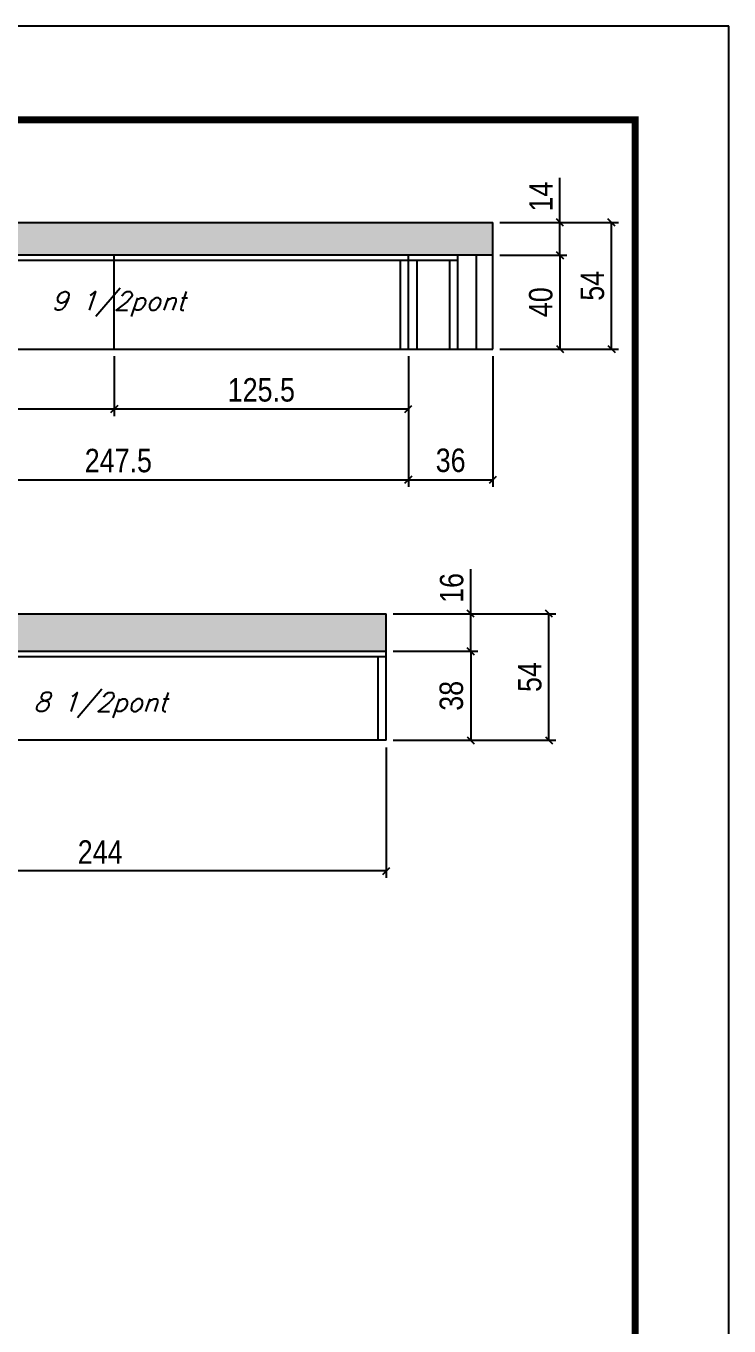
# Model space of a CAD drawing. Extents: x 2603 to 22413, y 1253 to 30260.
# Drawn here: x 3788 to 4088, y 13235 to 13789 of the extents above; entities that cross this region are included whole.
import ezdxf

# ---------------------------------------------------------------- set-up
doc = ezdxf.new("R2010")
doc.units = 0
doc.linetypes.add('DASHED', pattern=[0.75, 0.5, -0.25])
for name, color, linetype in [('COTA', 241, 'Continuous'), ('Painéis', 200, 'Continuous'), ('SARR_2.2x7', 40, 'Continuous'), ('SARR_3.5x7', 81, 'Continuous'), ('texto', 7, 'Continuous')]:
    doc.layers.add(name, color=color, linetype=linetype)
doc.layers.add('Folhas', color=255, linetype='Continuous', lineweight=9)
doc.layers.add('SARRAFO DE PRESSAO', color=251, linetype='DASHED', lineweight=9)
doc.layers.add('Laje_Perimetro', color=7, linetype='Continuous', plot=False)
doc.styles.add('COTA TECNICA', font='techl___.ttf', dxfattribs={"height": 10})
doc.styles.add('Romans', font='romans.shx')
doc.dimstyles.new('PAINEL', dxfattribs={"dimtxt": 10, "dimasz": 3, "dimexe": 3, "dimexo": 3, "dimgap": 3, "dimtad": 1, "dimdec": 1, "dimzin": 12, "dimdsep": 46, "dimtxsty": 'COTA TECNICA', "dimblk1": 'OBLIQUE', "dimblk2": 'OBLIQUE', "dimsah": 1, "dimcen": 0.9, "dimclrd": 4, "dimclre": 4, "dimclrt": 240, "dimadec": 1, "dimazin": 3, "dimtfac": 1, "dimtdec": 1, "dimtmove": 0, "dimatfit": 3, "dimfxl": 1, "dimtolj": 1, "dimtzin": 12, "dimarcsym": 0})

# ---------------------------------------------------------------- blocks, each defined once
blk = doc.blocks.new('9999999999')
at = {"layer": 'Folhas'}
blk.add_lwpolyline([(98138.98, 34190.21), (99623.98, 34190.21), (99623.98, 35240.21), (98138.98, 35240.21)], close=True, dxfattribs=at)
at = {"layer": 'Folhas', "color": 30, "const_width": 3}
blk.add_lwpolyline([(98213.98, 34230.21), (99583.98, 34230.21), (99583.98, 35200.21), (98213.98, 35200.21)], close=True, dxfattribs=at)
blk = doc.blocks.new('_Oblique')
at = {"color": 0, "linetype": 'ByBlock', "lineweight": -2}
blk.add_line((-0.5, -0.5), (0.5, 0.5), dxfattribs=at)
blk = doc.blocks.new('*D1766')
at = {"layer": 'COTA', "color": 4, "linetype": 'ByBlock', "lineweight": -2, "transparency": 16777216}
for p, q in [((3703.75, 13648.29), (3703.75, 13592.56)), ((3951.25, 13648.29), (3951.25, 13592.56)), ((3703.75, 13595.56), (3951.25, 13595.56))]:
    blk.add_line(p, q, dxfattribs=at)
at = {"layer": 'Defpoints', "color": 0, "linetype": 'ByBlock', "transparency": 16777216}
for p in [(3703.75, 13651.29), (3951.25, 13651.29), (3951.25, 13595.56)]:
    blk.add_point(p, dxfattribs=at)
at = {"layer": 'COTA', "color": 4, "linetype": 'ByBlock', "lineweight": -2, "transparency": 16777216, "xscale": 3, "yscale": 3, "zscale": 3, "rotation": 180}
blk.add_blockref('_Oblique', (3703.75, 13595.56), dxfattribs=at)
at = {"layer": 'COTA', "color": 4, "linetype": 'ByBlock', "lineweight": -2, "transparency": 16777216, "xscale": 3, "yscale": 3, "zscale": 3}
blk.add_blockref('_Oblique', (3951.25, 13595.56), dxfattribs=at)
at = {"layer": 'COTA', "color": 240, "linetype": 'ByBlock', "transparency": 16777216, "insert": (3827.5, 13603.67), "char_height": 10, "attachment_point": 5, "style": 'COTA TECNICA'}
blk.add_mtext('\\A1;247.5', dxfattribs=at)
blk = doc.blocks.new('*D1767')
at = {"layer": 'COTA', "color": 4, "linetype": 'ByBlock', "lineweight": -2, "transparency": 16777216}
for p, q in [((3703.75, 13648.29), (3703.75, 13622.73)), ((3825.75, 13648.29), (3825.75, 13622.73)), ((3703.75, 13625.73), (3825.75, 13625.73))]:
    blk.add_line(p, q, dxfattribs=at)
at = {"layer": 'Defpoints', "color": 0, "linetype": 'ByBlock', "transparency": 16777216}
for p in [(3703.75, 13651.29), (3825.75, 13651.29), (3825.75, 13625.73)]:
    blk.add_point(p, dxfattribs=at)
at = {"layer": 'COTA', "color": 4, "linetype": 'ByBlock', "lineweight": -2, "transparency": 16777216, "xscale": 3, "yscale": 3, "zscale": 3, "rotation": 180}
blk.add_blockref('_Oblique', (3703.75, 13625.73), dxfattribs=at)
at = {"layer": 'COTA', "color": 4, "linetype": 'ByBlock', "lineweight": -2, "transparency": 16777216, "xscale": 3, "yscale": 3, "zscale": 3}
blk.add_blockref('_Oblique', (3825.75, 13625.73), dxfattribs=at)
at = {"layer": 'COTA', "color": 240, "linetype": 'ByBlock', "transparency": 16777216, "insert": (3764.75, 13633.78), "char_height": 10, "attachment_point": 5, "style": 'COTA TECNICA'}
blk.add_mtext('\\A1;122', dxfattribs=at)
blk = doc.blocks.new('*D1768')
at = {"layer": 'COTA', "color": 4, "linetype": 'ByBlock', "lineweight": -2, "transparency": 16777216}
for p, q in [((3825.75, 13648.29), (3825.75, 13622.73)), ((3951.25, 13648.29), (3951.25, 13622.73)), ((3825.75, 13625.73), (3951.25, 13625.73))]:
    blk.add_line(p, q, dxfattribs=at)
at = {"layer": 'Defpoints', "color": 0, "linetype": 'ByBlock', "transparency": 16777216}
for p in [(3825.75, 13651.29), (3951.25, 13651.29), (3951.25, 13625.73)]:
    blk.add_point(p, dxfattribs=at)
at = {"layer": 'COTA', "color": 4, "linetype": 'ByBlock', "lineweight": -2, "transparency": 16777216, "xscale": 3, "yscale": 3, "zscale": 3, "rotation": 180}
blk.add_blockref('_Oblique', (3825.75, 13625.73), dxfattribs=at)
at = {"layer": 'COTA', "color": 4, "linetype": 'ByBlock', "lineweight": -2, "transparency": 16777216, "xscale": 3, "yscale": 3, "zscale": 3}
blk.add_blockref('_Oblique', (3951.25, 13625.73), dxfattribs=at)
at = {"layer": 'COTA', "color": 240, "linetype": 'ByBlock', "transparency": 16777216, "insert": (3888.5, 13633.83), "char_height": 10, "attachment_point": 5, "style": 'COTA TECNICA'}
blk.add_mtext('\\A1;125.5', dxfattribs=at)
blk = doc.blocks.new('*D1769')
at = {"layer": 'COTA', "color": 4, "linetype": 'ByBlock', "lineweight": -2, "transparency": 16777216}
for p, q in [((3951.25, 13648.29), (3951.25, 13592.56)), ((3987.25, 13648.29), (3987.25, 13592.56)), ((3951.25, 13595.56), (3987.25, 13595.56))]:
    blk.add_line(p, q, dxfattribs=at)
at = {"layer": 'Defpoints', "color": 0, "linetype": 'ByBlock', "transparency": 16777216}
for p in [(3951.25, 13651.29), (3987.25, 13651.29), (3987.25, 13595.56)]:
    blk.add_point(p, dxfattribs=at)
at = {"layer": 'COTA', "color": 4, "linetype": 'ByBlock', "lineweight": -2, "transparency": 16777216, "xscale": 3, "yscale": 3, "zscale": 3, "rotation": 180}
blk.add_blockref('_Oblique', (3951.25, 13595.56), dxfattribs=at)
at = {"layer": 'COTA', "color": 4, "linetype": 'ByBlock', "lineweight": -2, "transparency": 16777216, "xscale": 3, "yscale": 3, "zscale": 3}
blk.add_blockref('_Oblique', (3987.25, 13595.56), dxfattribs=at)
at = {"layer": 'COTA', "color": 240, "linetype": 'ByBlock', "transparency": 16777216, "insert": (3969.25, 13603.78), "char_height": 10, "attachment_point": 5, "style": 'COTA TECNICA'}
blk.add_mtext('\\A1;36', dxfattribs=at)
blk = doc.blocks.new('*D1770')
at = {"layer": 'COTA', "color": 4, "linetype": 'ByBlock', "lineweight": -2, "transparency": 16777216}
for p, q in [((3990.25, 13691.29), (4018.83, 13691.29)), ((4015.83, 13691.29), (4015.83, 13651.29)), ((3990.25, 13651.29), (4018.83, 13651.29))]:
    blk.add_line(p, q, dxfattribs=at)
at = {"layer": 'Defpoints', "color": 0, "linetype": 'ByBlock', "transparency": 16777216}
for p in [(3987.25, 13691.29), (3987.25, 13651.29), (4015.83, 13651.29)]:
    blk.add_point(p, dxfattribs=at)
at = {"layer": 'COTA', "color": 4, "linetype": 'ByBlock', "lineweight": -2, "transparency": 16777216, "xscale": 3, "yscale": 3, "zscale": 3}
for p, rotation in [((4015.83, 13691.29), 90), ((4015.83, 13651.29), 270)]:
    blk.add_blockref('_Oblique', p, dxfattribs=dict(at, rotation=rotation))
at = {"layer": 'COTA', "color": 240, "linetype": 'ByBlock', "transparency": 16777216, "insert": (4007.72, 13671.29), "char_height": 10, "attachment_point": 5, "rotation": 90, "style": 'COTA TECNICA'}
blk.add_mtext('\\A1;40', dxfattribs=at)
blk = doc.blocks.new('*D1771')
at = {"layer": 'COTA', "color": 4, "linetype": 'ByBlock', "lineweight": -2, "transparency": 16777216}
for p, q in [((4015.83, 13705.29), (4015.83, 13724.41)), ((3990.25, 13705.29), (4018.83, 13705.29)), ((4015.83, 13691.29), (4015.83, 13705.29)), ((3990.25, 13691.29), (4018.83, 13691.29))]:
    blk.add_line(p, q, dxfattribs=at)
at = {"layer": 'Defpoints', "color": 0, "linetype": 'ByBlock', "transparency": 16777216}
for p in [(3987.25, 13705.29), (4015.83, 13705.29), (3987.25, 13691.29)]:
    blk.add_point(p, dxfattribs=at)
at = {"layer": 'COTA', "color": 4, "linetype": 'ByBlock', "lineweight": -2, "transparency": 16777216, "xscale": 3, "yscale": 3, "zscale": 3}
for p, rotation in [((4015.83, 13705.29), 90), ((4015.83, 13691.29), 270)]:
    blk.add_blockref('_Oblique', p, dxfattribs=dict(at, rotation=rotation))
at = {"layer": 'COTA', "color": 240, "linetype": 'ByBlock', "transparency": 16777216, "insert": (4007.75, 13716.35), "char_height": 10, "attachment_point": 5, "rotation": 90, "style": 'COTA TECNICA'}
blk.add_mtext('\\A1;14', dxfattribs=at)
blk = doc.blocks.new('*D1772')
at = {"layer": 'COTA', "color": 4, "linetype": 'ByBlock', "lineweight": -2, "transparency": 16777216}
for p, q in [((3990.25, 13705.29), (4040.85, 13705.29)), ((4037.85, 13651.29), (4037.85, 13705.29)), ((3990.25, 13651.29), (4040.85, 13651.29))]:
    blk.add_line(p, q, dxfattribs=at)
at = {"layer": 'Defpoints', "color": 0, "linetype": 'ByBlock', "transparency": 16777216}
for p in [(3987.25, 13705.29), (4037.85, 13705.29), (3987.25, 13651.29)]:
    blk.add_point(p, dxfattribs=at)
at = {"layer": 'COTA', "color": 4, "linetype": 'ByBlock', "lineweight": -2, "transparency": 16777216, "xscale": 3, "yscale": 3, "zscale": 3}
for p, rotation in [((4037.85, 13705.29), 90), ((4037.85, 13651.29), 270)]:
    blk.add_blockref('_Oblique', p, dxfattribs=dict(at, rotation=rotation))
at = {"layer": 'COTA', "color": 240, "linetype": 'ByBlock', "transparency": 16777216, "insert": (4029.75, 13678.29), "char_height": 10, "attachment_point": 5, "rotation": 90, "style": 'COTA TECNICA'}
blk.add_mtext('\\A1;54', dxfattribs=at)
blk = doc.blocks.new('*D1775')
at = {"layer": 'COTA', "color": 4, "linetype": 'ByBlock', "lineweight": -2, "transparency": 16777216}
for p, q in [((3697.75, 13481.38), (3697.75, 13425.65)), ((3941.75, 13481.38), (3941.75, 13425.65)), ((3941.75, 13428.65), (3697.75, 13428.65))]:
    blk.add_line(p, q, dxfattribs=at)
at = {"layer": 'Defpoints', "color": 0, "linetype": 'ByBlock', "transparency": 16777216}
for p in [(3697.75, 13484.38), (3941.75, 13484.38), (3697.75, 13428.65)]:
    blk.add_point(p, dxfattribs=at)
at = {"layer": 'COTA', "color": 4, "linetype": 'ByBlock', "lineweight": -2, "transparency": 16777216, "xscale": 3, "yscale": 3, "zscale": 3, "rotation": 180}
blk.add_blockref('_Oblique', (3697.75, 13428.65), dxfattribs=at)
at = {"layer": 'COTA', "color": 4, "linetype": 'ByBlock', "lineweight": -2, "transparency": 16777216, "xscale": 3, "yscale": 3, "zscale": 3}
blk.add_blockref('_Oblique', (3941.75, 13428.65), dxfattribs=at)
at = {"layer": 'COTA', "color": 240, "linetype": 'ByBlock', "transparency": 16777216, "insert": (3819.75, 13436.72), "char_height": 10, "attachment_point": 5, "style": 'COTA TECNICA'}
blk.add_mtext('\\A1;244', dxfattribs=at)
blk = doc.blocks.new('*D1778')
at = {"layer": 'COTA', "color": 4, "linetype": 'ByBlock', "lineweight": -2, "transparency": 16777216}
for p, q in [((3944.75, 13522.38), (3980.82, 13522.38)), ((3977.82, 13522.38), (3977.82, 13484.38)), ((3944.75, 13484.38), (3980.82, 13484.38))]:
    blk.add_line(p, q, dxfattribs=at)
at = {"layer": 'Defpoints', "color": 0, "linetype": 'ByBlock', "transparency": 16777216}
for p in [(3941.75, 13522.38), (3941.75, 13484.38), (3977.82, 13484.38)]:
    blk.add_point(p, dxfattribs=at)
at = {"layer": 'COTA', "color": 4, "linetype": 'ByBlock', "lineweight": -2, "transparency": 16777216, "xscale": 3, "yscale": 3, "zscale": 3}
for p, rotation in [((3977.82, 13522.38), 90), ((3977.82, 13484.38), 270)]:
    blk.add_blockref('_Oblique', p, dxfattribs=dict(at, rotation=rotation))
at = {"layer": 'COTA', "color": 240, "linetype": 'ByBlock', "transparency": 16777216, "insert": (3969.58, 13503.38), "char_height": 10, "attachment_point": 5, "rotation": 90, "style": 'COTA TECNICA'}
blk.add_mtext('\\A1;38', dxfattribs=at)
blk = doc.blocks.new('*D1779')
at = {"layer": 'COTA', "color": 4, "linetype": 'ByBlock', "lineweight": -2, "transparency": 16777216}
for p, q in [((3977.82, 13538.38), (3977.82, 13557.39)), ((3944.75, 13538.38), (3980.82, 13538.38)), ((3977.82, 13522.38), (3977.82, 13538.38)), ((3944.75, 13522.38), (3980.82, 13522.38))]:
    blk.add_line(p, q, dxfattribs=at)
at = {"layer": 'Defpoints', "color": 0, "linetype": 'ByBlock', "transparency": 16777216}
for p in [(3941.75, 13538.38), (3977.82, 13538.38), (3941.75, 13522.38)]:
    blk.add_point(p, dxfattribs=at)
at = {"layer": 'COTA', "color": 4, "linetype": 'ByBlock', "lineweight": -2, "transparency": 16777216, "xscale": 3, "yscale": 3, "zscale": 3}
for p, rotation in [((3977.82, 13538.38), 90), ((3977.82, 13522.38), 270)]:
    blk.add_blockref('_Oblique', p, dxfattribs=dict(at, rotation=rotation))
at = {"layer": 'COTA', "color": 240, "linetype": 'ByBlock', "transparency": 16777216, "insert": (3969.72, 13549.39), "char_height": 10, "attachment_point": 5, "rotation": 90, "style": 'COTA TECNICA'}
blk.add_mtext('\\A1;16', dxfattribs=at)
blk = doc.blocks.new('*D1780')
at = {"layer": 'COTA', "color": 4, "linetype": 'ByBlock', "lineweight": -2, "transparency": 16777216}
for p, q in [((3944.75, 13538.38), (4014.15, 13538.38)), ((4011.15, 13484.38), (4011.15, 13538.38)), ((3944.75, 13484.38), (4014.15, 13484.38))]:
    blk.add_line(p, q, dxfattribs=at)
at = {"layer": 'Defpoints', "color": 0, "linetype": 'ByBlock', "transparency": 16777216}
for p in [(3941.75, 13538.38), (4011.15, 13538.38), (3941.75, 13484.38)]:
    blk.add_point(p, dxfattribs=at)
at = {"layer": 'COTA', "color": 4, "linetype": 'ByBlock', "lineweight": -2, "transparency": 16777216, "xscale": 3, "yscale": 3, "zscale": 3}
for p, rotation in [((4011.15, 13538.38), 90), ((4011.15, 13484.38), 270)]:
    blk.add_blockref('_Oblique', p, dxfattribs=dict(at, rotation=rotation))
at = {"layer": 'COTA', "color": 240, "linetype": 'ByBlock', "transparency": 16777216, "insert": (4003.04, 13511.38), "char_height": 10, "attachment_point": 5, "rotation": 90, "style": 'COTA TECNICA'}
blk.add_mtext('\\A1;54', dxfattribs=at)

msp = doc.modelspace()

# ---------------------------------------------------------------- hatches: boundary and pattern name
at = {"layer": 'COTA', "linetype": 'ByBlock'}
h = msp.add_hatch(dxfattribs=at)
h.set_pattern_fill('AR-CONC', color=256, scale=0.03)
h.set_pattern_definition([(50, (-126418.0314, -5336.2776), (5.46554007, -0.47817257), [0.5715, -6.2865]), (355, (-126418.0314, -5336.2776), (-1.05730264, 5.73170536), [0.4572, -5.02921753]), (100.4514447, (-126417.576, -5336.3175), (4.40823741, 5.25353256), [0.48570026, -5.34270734]), (46.1842, (-126418.0314, -5334.7536), (8.13237123, -1.26126984), [0.85725, -9.42975]), (96.6355576, (-126417.354, -5334.859), (7.122124, 7.42278374), [0.7285507, -8.01406824]), (351.184151, (-126418.031, -5334.754), (7.122124, 7.42278374), [0.685799, -7.54379196]), (21, (-126417.2694, -5335.1346), (4.54843174, -3.06795595), [0.5715, -6.2865]), (326, (-126417.2694, -5335.1346), (1.85406085, 5.52563898), [0.4572, -5.0292]), (71.451445, (-126416.8904, -5335.3903), (6.40249258, 2.45768307), [0.48570026, -5.34269813]), (37.5, (-126418.0314, -5336.2776), (0.092658098, 2.536651166), [0, -4.96824, 0, -5.1054, 0, -5.04825]), (7.5, (-126418.0314, -5336.2776), (2.004589875, 3.005417245), [0, -2.91084, 0, -4.85394, 0, -1.92405]), (327.5, (-126419.7307, -5336.2776), (4.067717855, -0.17186232), [0, -1.905, 0, -5.9436, 0, -7.8867]), (317.5, (-126420.4927, -5336.2776), (4.44387544, 0.76279473), [0, -2.4765, 0, -3.94716, 0, -5.6007])])
h.paths.add_polyline_path([(3568.75, 13651.29), (3598.75, 13651.29), (3598.75, 13691.29), (3987.25, 13691.29), (3987.25, 13705.29), (3568.75, 13705.29)])
h = msp.add_hatch(dxfattribs=at)
h.set_pattern_fill('AR-CONC', color=256, scale=0.03)
h.set_pattern_definition([(50, (-126418.0314, -5371.0305), (5.46554007, -0.47817257), [0.5715, -6.2865]), (355, (-126418.0314, -5371.0305), (-1.05730264, 5.73170536), [0.4572, -5.02921753]), (100.4514447, (-126417.576, -5371.0704), (4.40823741, 5.25353256), [0.48570026, -5.34270734]), (46.1842, (-126418.0314, -5369.5065), (8.13237123, -1.26126984), [0.85725, -9.42975]), (96.6355576, (-126417.354, -5369.612), (7.122124, 7.42278374), [0.7285507, -8.01406824]), (351.184151, (-126418.031, -5369.5065), (7.122124, 7.42278374), [0.685799, -7.54379196]), (21, (-126417.2694, -5369.8875), (4.54843174, -3.06795595), [0.5715, -6.2865]), (326, (-126417.2694, -5369.8875), (1.85406085, 5.52563898), [0.4572, -5.0292]), (71.451445, (-126416.8904, -5370.143), (6.40249258, 2.45768307), [0.48570026, -5.34269813]), (37.5, (-126418.0314, -5371.0305), (0.092658098, 2.536651166), [0, -4.96824, 0, -5.1054, 0, -5.04825]), (7.5, (-126418.0314, -5371.0305), (2.004589875, 3.005417245), [0, -2.91084, 0, -4.85394, 0, -1.92405]), (327.5, (-126419.7307, -5371.0305), (4.067717855, -0.17186232), [0, -1.905, 0, -5.9436, 0, -7.8867]), (317.5, (-126420.4927, -5371.0305), (4.44387544, 0.76279473), [0, -2.4765, 0, -3.94716, 0, -5.6007])])
h.paths.add_polyline_path([(3505.75, 13522.38), (3941.75, 13522.38), (3941.75, 13538.38), (3035.75, 13538.38), (3035.75, 13524.38), (3475.75, 13524.38), (3475.75, 13484.38), (3505.75, 13484.38)])

# ---------------------------------------------------------------- linework, layer by layer
for p, q in [((3568.75, 13705.29), (3987.25, 13705.29)), ((3987.25, 13691.29), (3987.25, 13705.29)), ((3035.75, 13538.38), (3941.75, 13538.38)), ((3941.75, 13522.38), (3941.75, 13538.38))]:
    msp.add_line(p, q, dxfattribs=at)
at = {"layer": 'Laje_Perimetro'}
msp.add_lwpolyline([(4087.97, 13789.12), (2602.97, 13789.12), (2602.97, 12739.12), (4087.97, 12739.12)], close=True, dxfattribs=at)
at = {"layer": 'Painéis', "linetype": 'Continuous'}
for p, q in [((3987.25, 13691.29), (3598.75, 13691.29)), ((3825.75, 13651.29), (3825.75, 13691.29)), ((3951.25, 13651.29), (3951.25, 13691.29)), ((3987.25, 13651.29), (3987.25, 13691.29)), ((3598.75, 13651.29), (3987.25, 13651.29)), ((3505.75, 13522.38), (3941.75, 13522.38)), ((3941.75, 13484.38), (3941.75, 13522.38)), ((3941.75, 13484.38), (3505.75, 13484.38))]:
    msp.add_line(p, q, dxfattribs=at)
at = {"layer": 'SARR_2.2x7', "linetype": 'Continuous'}
for p, q in [((3951.25, 13689.09), (3703.75, 13689.09)), ((3972.25, 13689.09), (3951.25, 13689.09)), ((3980.25, 13651.29), (3980.25, 13691.29)), ((3697.75, 13520.18), (3941.75, 13520.18))]:
    msp.add_line(p, q, dxfattribs=at)
at = {"layer": 'SARR_3.5x7'}
for p, q in [((3947.75, 13689.09), (3947.75, 13651.29)), ((3954.75, 13689.09), (3954.75, 13651.29)), ((3968.75, 13689.09), (3968.75, 13651.29)), ((3972.25, 13651.29), (3972.25, 13691.29)), ((3938.25, 13520.18), (3938.25, 13484.38))]:
    msp.add_line(p, q, dxfattribs=at)

# ---------------------------------------------------------------- block references
at = {"layer": 'SARRAFO DE PRESSAO', "color": 6, "linetype": 'ByBlock'}
msp.add_blockref('9999999999', (-95536.01, -21451.08), dxfattribs=at)

# ---------------------------------------------------------------- texts
at = {"layer": 'texto', "color": 2, "char_height": 8, "attachment_point": 5, "style": 'Romans'}
for s, insert in [('{\\Q19;\\C256;9 1/2pont}', (3827.5, 13670.49)), ('{\\Q19;\\C256;8 1/2pont}', (3819.75, 13499.38))]:
    msp.add_mtext(s, dxfattribs=dict(at, insert=insert))

# ---------------------------------------------------------------- dimensions: what is measured, and where the dimension line sits
at = {"layer": 'COTA', "linetype": 'ByBlock'}
for base, p1, p2, angle, picture, middle in [((4015.83, 13705.29), (3987.25, 13691.29), (3987.25, 13705.29), 90, '*D1771', (4007.75, 13716.35)), ((4037.85, 13705.29), (3987.25, 13651.29), (3987.25, 13705.29), 90, '*D1772', (4029.75, 13678.29)), ((4015.83, 13651.29), (3987.25, 13691.29), (3987.25, 13651.29), 90, '*D1770', (4007.72, 13671.29)), ((3977.82, 13538.38), (3941.75, 13522.38), (3941.75, 13538.38), 90, '*D1779', (3969.72, 13549.39)), ((4011.15, 13538.38), (3941.75, 13484.38), (3941.75, 13538.38), 90, '*D1780', (4003.04, 13511.38)), ((3977.82, 13484.38), (3941.75, 13522.38), (3941.75, 13484.38), 90, '*D1778', (3969.58, 13503.38)), ((3697.75, 13428.65), (3941.75, 13484.38), (3697.75, 13484.38), 180, '*D1775', (3819.75, 13436.72))]:
    dim = msp.add_linear_dim(base=base, p1=p1, p2=p2, angle=angle, dimstyle='PAINEL', dxfattribs=at)
    dim.commit()
    dim.dimension.update_dxf_attribs({"geometry": picture, "text_midpoint": middle})
for base, p1, p2, picture, middle in [((3951.25, 13595.56), (3703.75, 13651.29), (3951.25, 13651.29), '*D1766', (3827.5, 13603.67)), ((3825.75, 13625.73), (3703.75, 13651.29), (3825.75, 13651.29), '*D1767', (3764.75, 13633.78)), ((3987.25, 13595.56), (3951.25, 13651.29), (3987.25, 13651.29), '*D1769', (3969.25, 13603.78))]:
    dim = msp.add_linear_dim(base=base, p1=p1, p2=p2, dimstyle='PAINEL', dxfattribs=at)
    dim.commit()
    dim.dimension.update_dxf_attribs({"geometry": picture, "text_midpoint": middle})
dim = msp.add_linear_dim(base=(3951.25, 13625.73), p1=(3825.75, 13651.29), p2=(3951.25, 13651.29), dimstyle='PAINEL', override={"dimtmove": 1}, dxfattribs=at)
dim.commit()
dim.dimension.update_dxf_attribs({"geometry": '*D1768', "text_midpoint": (3888.5, 13633.83)})

doc.saveas('drawing.dxf')
